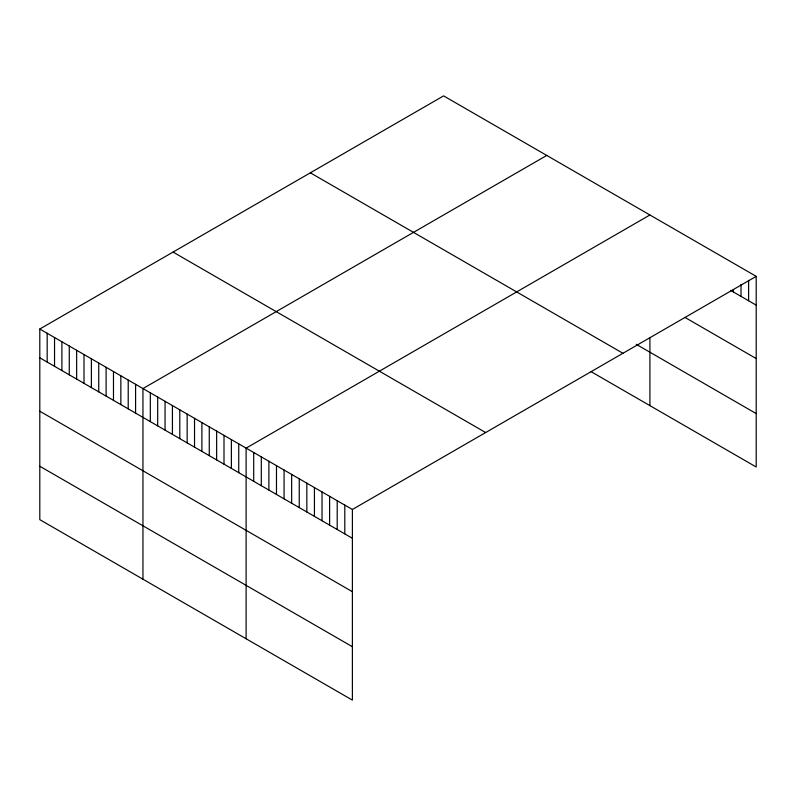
<?xml version="1.0" encoding="UTF-8"?>
<svg xmlns="http://www.w3.org/2000/svg" width="796" height="796" viewBox="0 0 796 796"><rect width="100%" height="100%" fill="white"/><g stroke="black" fill="none" stroke-linecap="round" stroke-linejoin="round"><path stroke-width="1.19" d="M39.8 329.007L352.389 509.48L352.389 700.122L39.8 519.649L39.8 329.007L443.611 95.878L756.2 276.351L756.2 466.993L590.97 371.593M546.762 155.429L142.952 388.567L142.952 579.209M649.914 214.99L246.113 448.128L246.113 638.76M352.389 509.48L756.2 276.351M730.579 290.361L756.2 305.147M685.028 317.465L756.2 358.558M636.233 344.32L756.2 413.582M310.35 172.812L622.94 353.285M173.06 252.073L485.65 432.546M39.8 357.812L352.389 538.285M39.8 411.224L352.389 591.697M39.8 466.247L352.389 646.72M748.608 280.361L748.608 300.769M741.016 284.381L741.016 296.381M733.424 289.605L733.424 292.003M649.914 337.623L649.914 405.632M344.797 505.102L344.797 533.907M337.205 500.714L337.205 529.519M329.614 496.336L329.614 525.141M322.022 491.948L322.022 520.753M314.43 487.57L314.43 516.375M306.838 483.182L306.838 511.987M299.246 478.804L299.246 507.609M291.654 474.416L291.654 503.221M284.072 470.038L284.072 498.843M276.481 465.65L276.481 494.455M268.889 461.272L268.889 490.077M261.297 456.894L261.297 485.689M253.705 452.506L253.705 481.311M238.74 443.87L238.74 472.675M231.377 439.611L231.377 468.416M224.004 435.362L224.004 464.168M216.641 431.104L216.641 459.909M209.268 426.855L209.268 455.66M201.905 422.596L201.905 451.402M194.532 418.348L194.532 447.143M187.159 414.089L187.159 442.894M179.796 409.84L179.796 438.636M172.424 405.582L172.424 434.387M165.061 401.333L165.061 430.129M157.688 397.075L157.688 425.88M150.325 392.826L150.325 421.621M135.589 384.309L135.589 413.114M128.216 380.06L128.216 408.865M120.853 375.802L120.853 404.607M113.48 371.553L113.48 400.358M106.117 367.294L106.117 396.1M98.744 363.046L98.744 391.841M91.381 358.787L91.381 387.592M84.008 354.538L84.008 383.334M76.645 350.28L76.645 379.085M69.272 346.031L69.272 374.826M61.909 341.773L61.909 370.578M54.536 337.524L54.536 366.319M47.173 333.265L47.173 362.071"/></g></svg>
